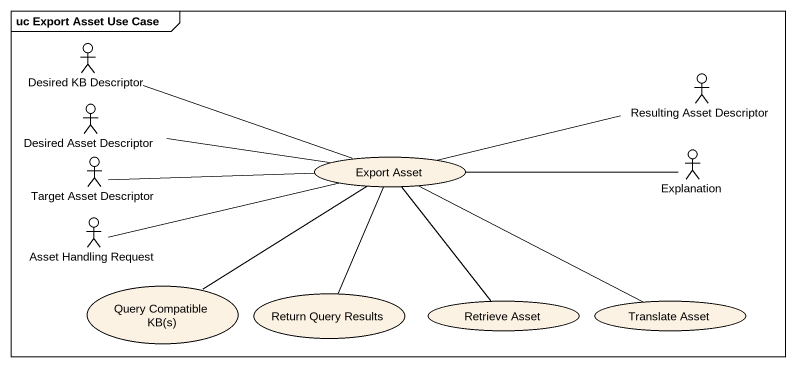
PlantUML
@startuml
mainframe uc Export Asset Use Case
actor "Desired KB Descriptor" as Desired_KB_Descriptor
actor "Resulting Asset Descriptor" as Resulting_Asset_Descriptor
actor "Desired Asset Descriptor" as Desired_Asset_Descriptor
actor "Target Asset Descriptor" as Target_Asset_Descriptor
usecase "Export Asset" as Export_Asset
actor Explanation
actor "Asset Handling Request" as Asset_Handling_Request
usecase "Query Compatible KB(s)" as Query_Compatible_KB_s
usecase "Return Query Results" as Return_Query_Results
usecase "Retrieve Asset" as Retrieve_Asset
usecase "Translate Asset" as Translate_Asset
Desired_KB_Descriptor -right- Export_Asset
Desired_Asset_Descriptor -right- Export_Asset
Target_Asset_Descriptor -right- Export_Asset
Export_Asset -right- Resulting_Asset_Descriptor
Export_Asset -right- Explanation
Asset_Handling_Request -right- Export_Asset
Query_Compatible_KB_s -up- Export_Asset
Return_Query_Results -up- Export_Asset
Retrieve_Asset -up- Export_Asset
Translate_Asset -left- Export_Asset
@enduml
